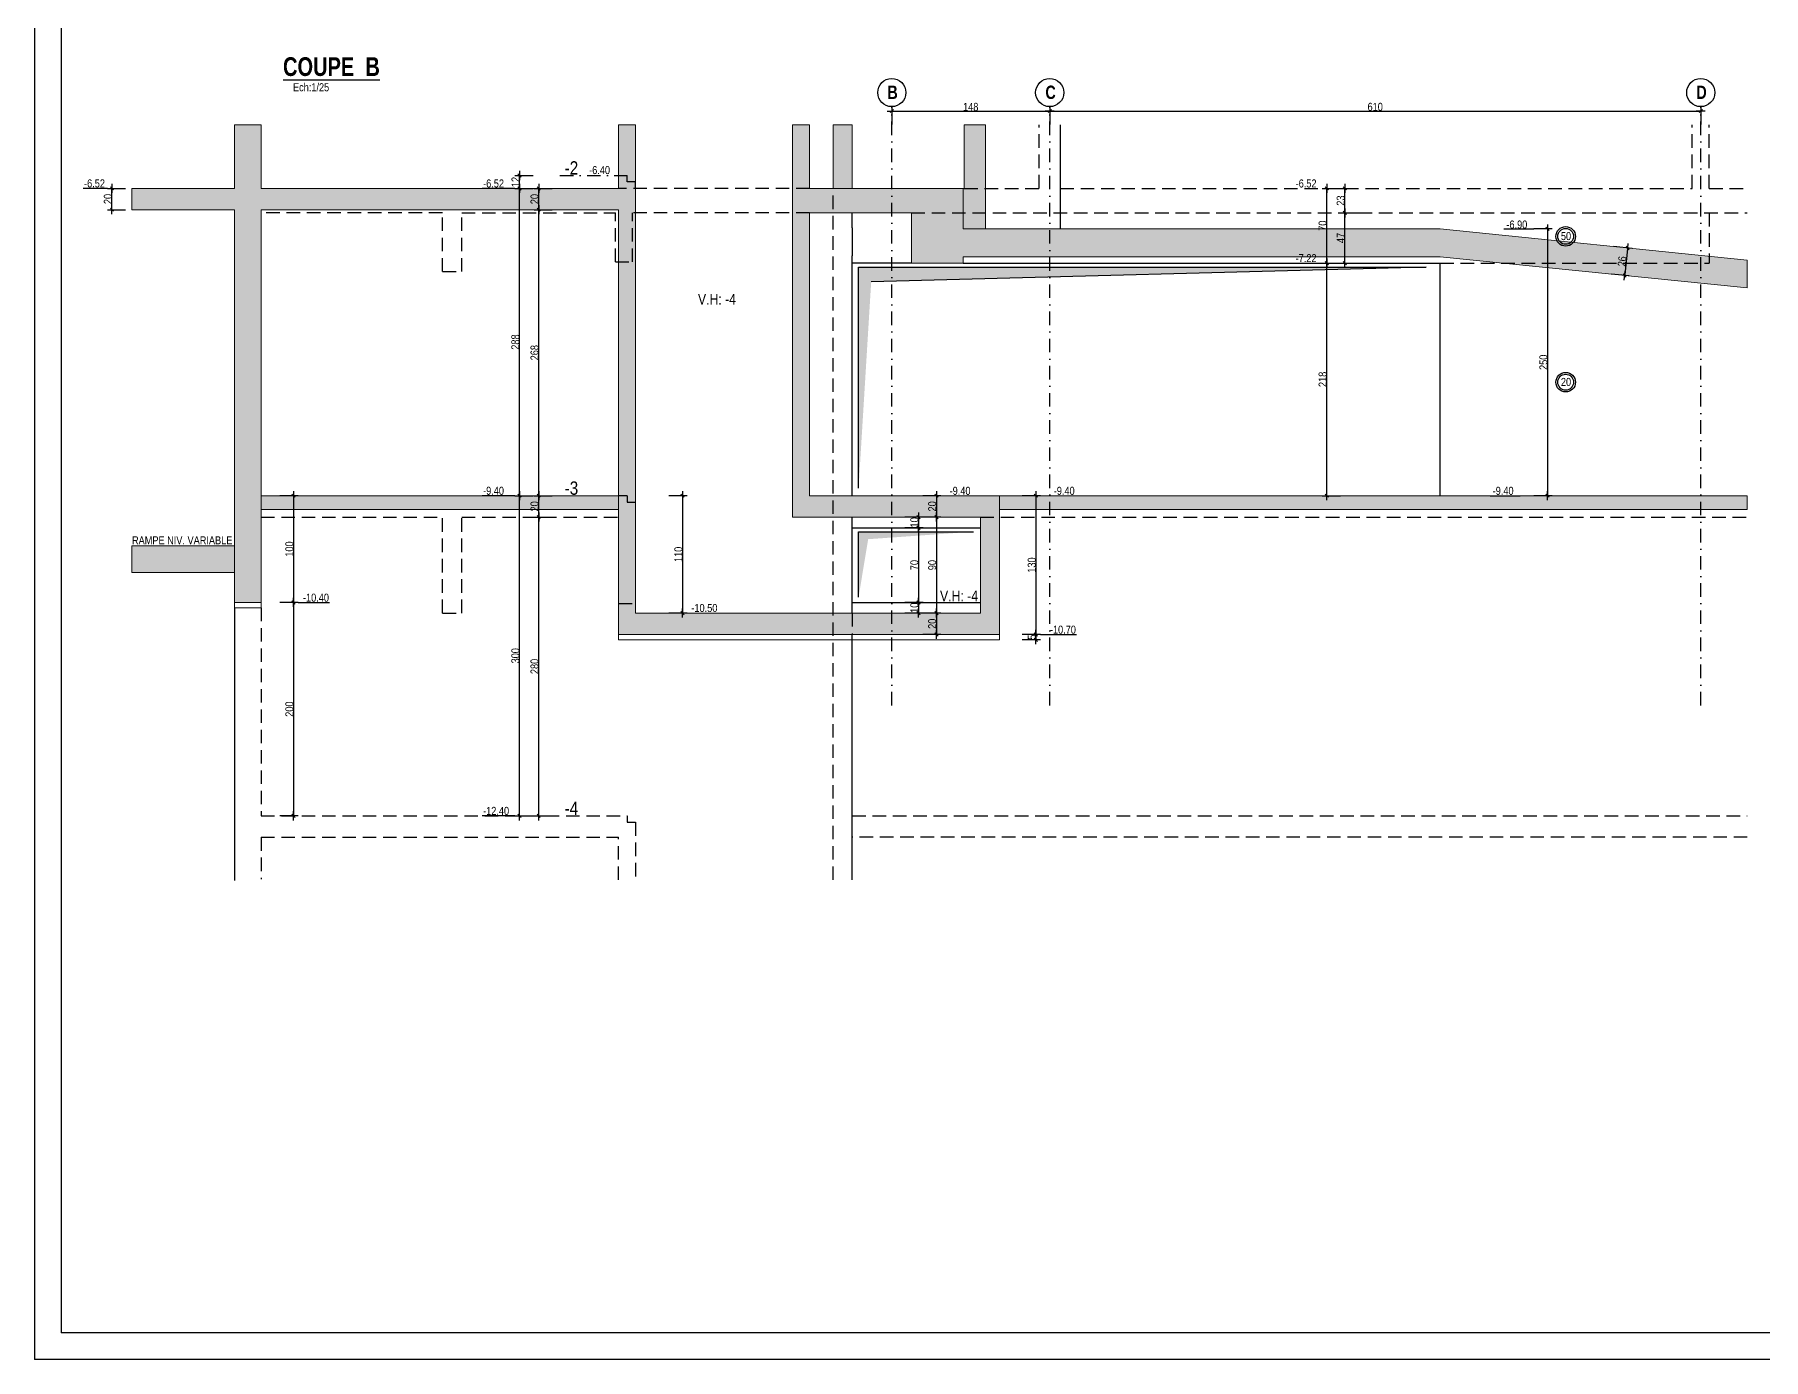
# Model space of a CAD drawing. Header units: metres. Extents: x 21407 to 29089, y -142450 to -138250.
# Drawn here: x 21407 to 24647, y -142450 to -139967 of the extents above; entities that cross this region are included whole.
import ezdxf
from ezdxf.enums import TextEntityAlignment as Align

# ---------------------------------------------------------------- set-up
doc = ezdxf.new("R2010")
doc.units = ezdxf.units.M
doc.header["$PDMODE"] = 65
doc.linetypes.add('CACHEx2', pattern=[19.05, 12.7, -6.35])
doc.linetypes.add('TIRETPTX2', pattern=[50.8, 25.4, -12.7, 0, -12.7])
for name, color, linetype in [('01-Cad  2', 1, 'Continuous'), ('01_cote_gen', 4, 'Continuous'), ('01_isolant ext', 2, 'TIRETPTX2'), ('01_linteaux', 3, 'Continuous'), ('01_murs_coup', 5, 'Continuous'), ('01_poch_BN', 9, 'Continuous'), ('01_poch_murs', 251, 'Continuous'), ('01_texte', 230, 'Continuous'), ('AA_COTES', 2, 'Continuous')]:
    doc.layers.add(name, color=color, linetype=linetype)
doc.styles.add('impact', font='impact.ttf')
doc.styles.add('STYLE2', font='ARIALN.TTF')
doc.dimstyles.new('JB25', dxfattribs={"dimscale": 0.1, "dimtxt": 150, "dimasz": 17, "dimexe": 0.1, "dimexo": 0.1, "dimgap": 0.09, "dimtad": 1, "dimdec": 1, "dimlfac": 0.5, "dimdsep": 46, "dimtxsty": 'STYLE2', "dimblk1": 'BOND_G', "dimblk2": 'BOND_D', "dimsah": 1, "dimcen": 1.5, "dimdle": 0.01, "dimse1": 1, "dimse2": 1, "dimclrd": 4, "dimclre": 2, "dimclrt": 5, "dimadec": 0, "dimazin": 0, "dimtfac": 2.333333, "dimtdec": 1, "dimtix": 1, "dimtmove": 2, "dimatfit": 3, "dimldrblk": 'BOND_G', "dimfxl": 1, "dimtolj": 1, "dimtzin": 0, "dimarcsym": 0})

# ---------------------------------------------------------------- blocks, each defined once
blk = doc.blocks.new('BOND_G')
at = {"layer": 'AA_COTES', "color": 0}
for p, q in [((5, 0), (-5, 0)), ((1.8, 1.8), (-1.8, -1.8)), ((0, -5), (0, 15))]:
    blk.add_line(p, q, dxfattribs=at)
blk = doc.blocks.new('BOND_D')
at = {"layer": 'AA_COTES', "color": 0}
for p, q in [((5, 0), (-5, 0)), ((-1.8, -1.8), (1.8, 1.8)), ((0, 5), (0, -15))]:
    blk.add_line(p, q, dxfattribs=at)
blk = doc.blocks.new('*D64')
at = {"layer": '01_cote_gen', "color": 4, "lineweight": -2, "transparency": 16777216}
blk.add_line((23828.9, -140829.6), (23828.9, -140397), dxfattribs=at)
at = {"layer": 'DEFPOINTS', "color": 0, "lineweight": 0, "transparency": 16777216}
for p in [(23828.9, -140395.3), (23868.6, -140395.3), (23854.1, -140831.3)]:
    blk.add_point(p, dxfattribs=at)
at = {"layer": '01_cote_gen', "color": 4, "lineweight": -2, "transparency": 16777216, "xscale": 1.7, "yscale": 1.7, "zscale": 1.7}
for name, p, rotation in [('BOND_D', (23828.9, -140395.3), 90), ('BOND_G', (23828.9, -140831.3), 270)]:
    blk.add_blockref(name, p, dxfattribs=dict(at, rotation=rotation))
at = {"layer": '01_cote_gen', "color": 5, "lineweight": 0, "transparency": 16777216, "insert": (23821.2, -140613.3), "char_height": 15, "attachment_point": 5, "rotation": 90, "style": 'STYLE2'}
blk.add_mtext('\\A1;218', dxfattribs=at)
blk = doc.blocks.new('*D65')
at = {"layer": '01_cote_gen', "color": 4, "lineweight": -2, "transparency": 16777216}
blk.add_line((23828.9, -140393.6), (23828.9, -140257), dxfattribs=at)
at = {"layer": 'DEFPOINTS', "color": 0, "lineweight": 0, "transparency": 16777216}
for p in [(23828.9, -140255.3), (23920.3, -140255.3), (23902.2, -140395.3)]:
    blk.add_point(p, dxfattribs=at)
at = {"layer": '01_cote_gen', "color": 4, "lineweight": -2, "transparency": 16777216, "xscale": 1.7, "yscale": 1.7, "zscale": 1.7}
for name, p, rotation in [('BOND_D', (23828.9, -140255.3), 90), ('BOND_G', (23828.9, -140395.3), 270)]:
    blk.add_blockref(name, p, dxfattribs=dict(at, rotation=rotation))
at = {"layer": '01_cote_gen', "color": 5, "lineweight": 0, "transparency": 16777216, "insert": (23821.2, -140325.3), "char_height": 15, "attachment_point": 5, "rotation": 90, "style": 'STYLE2'}
blk.add_mtext('\\A1;70', dxfattribs=at)
blk = doc.blocks.new('*D66')
at = {"layer": '01_cote_gen', "color": 4, "lineweight": -2, "transparency": 16777216}
blk.add_line((23862.7, -140393.6), (23862.7, -140303), dxfattribs=at)
at = {"layer": 'DEFPOINTS', "color": 0, "lineweight": 0, "transparency": 16777216}
for p in [(23862.7, -140301.3), (23881.8, -140301.3), (23881.8, -140395.3)]:
    blk.add_point(p, dxfattribs=at)
at = {"layer": '01_cote_gen', "color": 4, "lineweight": -2, "transparency": 16777216, "xscale": 1.7, "yscale": 1.7, "zscale": 1.7}
for name, p, rotation in [('BOND_D', (23862.7, -140301.3), 90), ('BOND_G', (23862.7, -140395.3), 270)]:
    blk.add_blockref(name, p, dxfattribs=dict(at, rotation=rotation))
at = {"layer": '01_cote_gen', "color": 5, "lineweight": 0, "transparency": 16777216, "insert": (23855.2, -140348.3), "char_height": 15, "attachment_point": 5, "rotation": 90, "style": 'STYLE2'}
blk.add_mtext('\\A1;47', dxfattribs=at)
blk = doc.blocks.new('*D67')
at = {"layer": '01_cote_gen', "color": 4, "lineweight": -2, "transparency": 16777216}
blk.add_line((23862.7, -140299.6), (23862.7, -140257), dxfattribs=at)
at = {"layer": 'DEFPOINTS', "color": 0, "lineweight": 0, "transparency": 16777216}
for p in [(23862.7, -140255.3), (23895.2, -140255.3), (23888.2, -140301.3)]:
    blk.add_point(p, dxfattribs=at)
at = {"layer": '01_cote_gen', "color": 4, "lineweight": -2, "transparency": 16777216, "xscale": 1.7, "yscale": 1.7, "zscale": 1.7}
for name, p, rotation in [('BOND_D', (23862.7, -140255.3), 90), ('BOND_G', (23862.7, -140301.3), 270)]:
    blk.add_blockref(name, p, dxfattribs=dict(at, rotation=rotation))
at = {"layer": '01_cote_gen', "color": 5, "lineweight": 0, "transparency": 16777216, "insert": (23855, -140278.3), "char_height": 15, "attachment_point": 5, "rotation": 90, "style": 'STYLE2'}
blk.add_mtext('\\A1;23', dxfattribs=at)
blk = doc.blocks.new('*D68')
at = {"layer": '01_cote_gen', "color": 4, "lineweight": -2, "transparency": 16777216}
blk.add_line((23015.4, -140110.4), (23308, -140110.4), dxfattribs=at)
at = {"layer": 'DEFPOINTS', "color": 0, "lineweight": 0, "transparency": 16777216}
for p in [(23013.7, -140108), (23309.7, -140108), (23309.7, -140110.4)]:
    blk.add_point(p, dxfattribs=at)
at = {"layer": '01_cote_gen', "color": 4, "lineweight": -2, "transparency": 16777216, "xscale": 1.7, "yscale": 1.7, "zscale": 1.7, "rotation": 180}
blk.add_blockref('BOND_G', (23013.7, -140110.4), dxfattribs=at)
at = {"layer": '01_cote_gen', "color": 4, "lineweight": -2, "transparency": 16777216, "xscale": 1.7, "yscale": 1.7, "zscale": 1.7}
blk.add_blockref('BOND_D', (23309.7, -140110.4), dxfattribs=at)
at = {"layer": '01_cote_gen', "color": 5, "lineweight": 0, "transparency": 16777216, "insert": (23161.7, -140102.7), "char_height": 15, "attachment_point": 5, "style": 'STYLE2'}
blk.add_mtext('\\A1;148', dxfattribs=at)
blk = doc.blocks.new('*D69')
at = {"layer": '01_cote_gen', "color": 4, "lineweight": -2, "transparency": 16777216}
blk.add_line((23311.4, -140110.4), (24528, -140110.4), dxfattribs=at)
at = {"layer": 'DEFPOINTS', "color": 0, "lineweight": 0, "transparency": 16777216}
for p in [(24529.7, -140110.4), (23309.7, -140135.9), (24529.7, -140187.6)]:
    blk.add_point(p, dxfattribs=at)
at = {"layer": '01_cote_gen', "color": 4, "lineweight": -2, "transparency": 16777216, "xscale": 1.7, "yscale": 1.7, "zscale": 1.7, "rotation": 180}
blk.add_blockref('BOND_G', (23309.7, -140110.4), dxfattribs=at)
at = {"layer": '01_cote_gen', "color": 4, "lineweight": -2, "transparency": 16777216, "xscale": 1.7, "yscale": 1.7, "zscale": 1.7}
blk.add_blockref('BOND_D', (24529.7, -140110.4), dxfattribs=at)
at = {"layer": '01_cote_gen', "color": 5, "lineweight": 0, "transparency": 16777216, "insert": (23919.7, -140102.7), "char_height": 15, "attachment_point": 5, "style": 'STYLE2'}
blk.add_mtext('\\A1;610', dxfattribs=at)
blk = doc.blocks.new('*D70')
at = {"layer": '01_cote_gen', "color": 4, "lineweight": -2, "transparency": 16777216}
blk.add_line((23097.3, -140833), (23097.3, -140869.6), dxfattribs=at)
at = {"layer": 'DEFPOINTS', "color": 0, "lineweight": 0, "transparency": 16777216}
for p in [(23121.2, -140831.3), (23097.3, -140871.3), (23121.2, -140871.3)]:
    blk.add_point(p, dxfattribs=at)
at = {"layer": '01_cote_gen', "color": 4, "lineweight": -2, "transparency": 16777216, "xscale": 1.7, "yscale": 1.7, "zscale": 1.7}
for name, p, rotation in [('BOND_G', (23097.3, -140831.3), 90), ('BOND_D', (23097.3, -140871.3), 270)]:
    blk.add_blockref(name, p, dxfattribs=dict(at, rotation=rotation))
at = {"layer": '01_cote_gen', "color": 5, "lineweight": 0, "transparency": 16777216, "insert": (23089.6, -140851.3), "char_height": 15, "attachment_point": 5, "rotation": 90, "style": 'STYLE2'}
blk.add_mtext('\\A1;20', dxfattribs=at)
blk = doc.blocks.new('*D71')
at = {"layer": '01_cote_gen', "color": 4, "lineweight": -2, "transparency": 16777216}
blk.add_line((23063.9, -140873), (23063.9, -140889.6), dxfattribs=at)
at = {"layer": 'DEFPOINTS', "color": 0, "lineweight": 0, "transparency": 16777216}
for p in [(23063.9, -140891.3), (23090.1, -140871.3), (23090.1, -140891.3)]:
    blk.add_point(p, dxfattribs=at)
at = {"layer": '01_cote_gen', "color": 4, "lineweight": -2, "transparency": 16777216, "xscale": 1.7, "yscale": 1.7, "zscale": 1.7}
for name, p, rotation in [('BOND_G', (23063.9, -140871.3), 90), ('BOND_D', (23063.9, -140891.3), 270)]:
    blk.add_blockref(name, p, dxfattribs=dict(at, rotation=rotation))
at = {"layer": '01_cote_gen', "color": 5, "lineweight": 0, "transparency": 16777216, "insert": (23056.2, -140881.3), "char_height": 15, "attachment_point": 5, "rotation": 90, "style": 'STYLE2'}
blk.add_mtext('\\A1;10', dxfattribs=at)
blk = doc.blocks.new('*D72')
at = {"layer": '01_cote_gen', "color": 4, "lineweight": -2, "transparency": 16777216}
blk.add_line((23063.9, -140893), (23063.9, -141029.6), dxfattribs=at)
at = {"layer": 'DEFPOINTS', "color": 0, "lineweight": 0, "transparency": 16777216}
for p in [(23095.1, -140891.3), (23063.9, -141031.3), (23102.9, -141031.3)]:
    blk.add_point(p, dxfattribs=at)
at = {"layer": '01_cote_gen', "color": 4, "lineweight": -2, "transparency": 16777216, "xscale": 1.7, "yscale": 1.7, "zscale": 1.7}
for name, p, rotation in [('BOND_G', (23063.9, -140891.3), 90), ('BOND_D', (23063.9, -141031.3), 270)]:
    blk.add_blockref(name, p, dxfattribs=dict(at, rotation=rotation))
at = {"layer": '01_cote_gen', "color": 5, "lineweight": 0, "transparency": 16777216, "insert": (23056.2, -140961.3), "char_height": 15, "attachment_point": 5, "rotation": 90, "style": 'STYLE2'}
blk.add_mtext('\\A1;70', dxfattribs=at)
blk = doc.blocks.new('*D73')
at = {"layer": '01_cote_gen', "color": 4, "lineweight": -2, "transparency": 16777216}
blk.add_line((23063.9, -141033), (23063.9, -141049.6), dxfattribs=at)
at = {"layer": 'DEFPOINTS', "color": 0, "lineweight": 0, "transparency": 16777216}
for p in [(23095.1, -141031.3), (23063.9, -141051.3), (23095.1, -141051.3)]:
    blk.add_point(p, dxfattribs=at)
at = {"layer": '01_cote_gen', "color": 4, "lineweight": -2, "transparency": 16777216, "xscale": 1.7, "yscale": 1.7, "zscale": 1.7}
for name, p, rotation in [('BOND_G', (23063.9, -141031.3), 90), ('BOND_D', (23063.9, -141051.3), 270)]:
    blk.add_blockref(name, p, dxfattribs=dict(at, rotation=rotation))
at = {"layer": '01_cote_gen', "color": 5, "lineweight": 0, "transparency": 16777216, "insert": (23056.2, -141041.3), "char_height": 15, "attachment_point": 5, "rotation": 90, "style": 'STYLE2'}
blk.add_mtext('\\A1;10', dxfattribs=at)
blk = doc.blocks.new('*D74')
at = {"layer": '01_cote_gen', "color": 4, "lineweight": -2, "transparency": 16777216}
blk.add_line((23097.3, -140873), (23097.3, -141049.6), dxfattribs=at)
at = {"layer": 'DEFPOINTS', "color": 0, "lineweight": 0, "transparency": 16777216}
for p in [(23127.4, -140871.3), (23097.3, -141051.3), (23117.3, -141051.3)]:
    blk.add_point(p, dxfattribs=at)
at = {"layer": '01_cote_gen', "color": 4, "lineweight": -2, "transparency": 16777216, "xscale": 1.7, "yscale": 1.7, "zscale": 1.7}
for name, p, rotation in [('BOND_G', (23097.3, -140871.3), 90), ('BOND_D', (23097.3, -141051.3), 270)]:
    blk.add_blockref(name, p, dxfattribs=dict(at, rotation=rotation))
at = {"layer": '01_cote_gen', "color": 5, "lineweight": 0, "transparency": 16777216, "insert": (23089.6, -140961.3), "char_height": 15, "attachment_point": 5, "rotation": 90, "style": 'STYLE2'}
blk.add_mtext('\\A1;90', dxfattribs=at)
blk = doc.blocks.new('*D75')
at = {"layer": '01_cote_gen', "color": 4, "lineweight": -2, "transparency": 16777216}
blk.add_line((23097.3, -141053), (23097.3, -141089.6), dxfattribs=at)
at = {"layer": 'DEFPOINTS', "color": 0, "lineweight": 0, "transparency": 16777216}
for p in [(23120.7, -141051.3), (23097.3, -141091.3), (23120.7, -141091.3)]:
    blk.add_point(p, dxfattribs=at)
at = {"layer": '01_cote_gen', "color": 4, "lineweight": -2, "transparency": 16777216, "xscale": 1.7, "yscale": 1.7, "zscale": 1.7}
for name, p, rotation in [('BOND_G', (23097.3, -141051.3), 90), ('BOND_D', (23097.3, -141091.3), 270)]:
    blk.add_blockref(name, p, dxfattribs=dict(at, rotation=rotation))
at = {"layer": '01_cote_gen', "color": 5, "lineweight": 0, "transparency": 16777216, "insert": (23089.6, -141071.3), "char_height": 15, "attachment_point": 5, "rotation": 90, "style": 'STYLE2'}
blk.add_mtext('\\A1;20', dxfattribs=at)
blk = doc.blocks.new('*D76')
at = {"layer": '01_cote_gen', "color": 4, "lineweight": -2, "transparency": 16777216}
blk.add_line((23283.7, -140833), (23283.7, -141089.6), dxfattribs=at)
at = {"layer": 'DEFPOINTS', "color": 0, "lineweight": 0, "transparency": 16777216}
for p in [(23262, -140831.3), (23215.7, -141091.3), (23283.7, -141091.3)]:
    blk.add_point(p, dxfattribs=at)
at = {"layer": '01_cote_gen', "color": 4, "lineweight": -2, "transparency": 16777216, "xscale": 1.7, "yscale": 1.7, "zscale": 1.7}
for name, p, rotation in [('BOND_G', (23283.7, -140831.3), 90), ('BOND_D', (23283.7, -141091.3), 270)]:
    blk.add_blockref(name, p, dxfattribs=dict(at, rotation=rotation))
at = {"layer": '01_cote_gen', "color": 5, "lineweight": 0, "transparency": 16777216, "insert": (23276.1, -140961.3), "char_height": 15, "attachment_point": 5, "rotation": 90, "style": 'STYLE2'}
blk.add_mtext('\\A1;130', dxfattribs=at)
blk = doc.blocks.new('*D77')
at = {"layer": '01_cote_gen', "color": 4, "lineweight": -2, "transparency": 16777216}
blk.add_line((23283.7, -141093), (23283.7, -141099.6), dxfattribs=at)
at = {"layer": 'DEFPOINTS', "color": 0, "lineweight": 0, "transparency": 16777216}
for p in [(23215.7, -141091.3), (23215.7, -141101.3), (23283.7, -141101.3)]:
    blk.add_point(p, dxfattribs=at)
at = {"layer": '01_cote_gen', "color": 4, "lineweight": -2, "transparency": 16777216, "xscale": 1.7, "yscale": 1.7, "zscale": 1.7}
for name, p, rotation in [('BOND_G', (23283.7, -141091.3), 90), ('BOND_D', (23283.7, -141101.3), 270)]:
    blk.add_blockref(name, p, dxfattribs=dict(at, rotation=rotation))
at = {"layer": '01_cote_gen', "color": 5, "lineweight": 0, "transparency": 16777216, "insert": (23276.1, -141096.3), "char_height": 15, "attachment_point": 5, "rotation": 90, "style": 'STYLE2'}
blk.add_mtext('\\A1;5', dxfattribs=at)
blk = doc.blocks.new('*D78')
at = {"layer": '01_cote_gen', "color": 4, "lineweight": -2, "transparency": 16777216}
blk.add_line((22352, -141429.6), (22352, -140873), dxfattribs=at)
at = {"layer": 'DEFPOINTS', "color": 0, "lineweight": 0, "transparency": 16777216}
for p in [(22352, -140871.3), (22391.7, -140871.3), (22391.7, -141431.3)]:
    blk.add_point(p, dxfattribs=at)
at = {"layer": '01_cote_gen', "color": 4, "lineweight": -2, "transparency": 16777216, "xscale": 1.7, "yscale": 1.7, "zscale": 1.7}
for name, p, rotation in [('BOND_D', (22352, -140871.3), 90), ('BOND_G', (22352, -141431.3), 270)]:
    blk.add_blockref(name, p, dxfattribs=dict(at, rotation=rotation))
at = {"layer": '01_cote_gen', "color": 5, "lineweight": 0, "transparency": 16777216, "insert": (22344.3, -141151.3), "char_height": 15, "attachment_point": 5, "rotation": 90, "style": 'STYLE2'}
blk.add_mtext('\\A1;280', dxfattribs=at)
blk = doc.blocks.new('*D79')
at = {"layer": '01_cote_gen', "color": 4, "lineweight": -2, "transparency": 16777216}
blk.add_line((22352, -140869.6), (22352, -140833), dxfattribs=at)
at = {"layer": 'DEFPOINTS', "color": 0, "lineweight": 0, "transparency": 16777216}
for p in [(22352, -140831.3), (22421.7, -140831.3), (22391.7, -140871.3)]:
    blk.add_point(p, dxfattribs=at)
at = {"layer": '01_cote_gen', "color": 4, "lineweight": -2, "transparency": 16777216, "xscale": 1.7, "yscale": 1.7, "zscale": 1.7}
for name, p, rotation in [('BOND_D', (22352, -140831.3), 90), ('BOND_G', (22352, -140871.3), 270)]:
    blk.add_blockref(name, p, dxfattribs=dict(at, rotation=rotation))
at = {"layer": '01_cote_gen', "color": 5, "lineweight": 0, "transparency": 16777216, "insert": (22344.3, -140851.3), "char_height": 15, "attachment_point": 5, "rotation": 90, "style": 'STYLE2'}
blk.add_mtext('\\A1;20', dxfattribs=at)
blk = doc.blocks.new('*D80')
at = {"layer": '01_cote_gen', "color": 4, "lineweight": -2, "transparency": 16777216}
blk.add_line((22316.1, -141429.6), (22316.1, -140833), dxfattribs=at)
at = {"layer": 'DEFPOINTS', "color": 0, "lineweight": 0, "transparency": 16777216}
for p in [(22316.1, -140831.3), (22419.7, -140831.3), (22419.7, -141431.3)]:
    blk.add_point(p, dxfattribs=at)
at = {"layer": '01_cote_gen', "color": 4, "lineweight": -2, "transparency": 16777216, "xscale": 1.7, "yscale": 1.7, "zscale": 1.7}
for name, p, rotation in [('BOND_D', (22316.1, -140831.3), 90), ('BOND_G', (22316.1, -141431.3), 270)]:
    blk.add_blockref(name, p, dxfattribs=dict(at, rotation=rotation))
at = {"layer": '01_cote_gen', "color": 5, "lineweight": 0, "transparency": 16777216, "insert": (22308.4, -141131.3), "char_height": 15, "attachment_point": 5, "rotation": 90, "style": 'STYLE2'}
blk.add_mtext('\\A1;300', dxfattribs=at)
blk = doc.blocks.new('*D81')
at = {"layer": '01_cote_gen', "color": 4, "lineweight": -2, "transparency": 16777216}
blk.add_line((22352, -140829.6), (22352, -140297), dxfattribs=at)
at = {"layer": 'DEFPOINTS', "color": 0, "lineweight": 0, "transparency": 16777216}
for p in [(22352, -140295.3), (22446.7, -140295.3), (22423.7, -140831.3)]:
    blk.add_point(p, dxfattribs=at)
at = {"layer": '01_cote_gen', "color": 4, "lineweight": -2, "transparency": 16777216, "xscale": 1.7, "yscale": 1.7, "zscale": 1.7}
for name, p, rotation in [('BOND_D', (22352, -140295.3), 90), ('BOND_G', (22352, -140831.3), 270)]:
    blk.add_blockref(name, p, dxfattribs=dict(at, rotation=rotation))
at = {"layer": '01_cote_gen', "color": 5, "lineweight": 0, "transparency": 16777216, "insert": (22344.3, -140563.3), "char_height": 15, "attachment_point": 5, "rotation": 90, "style": 'STYLE2'}
blk.add_mtext('\\A1;268', dxfattribs=at)
blk = doc.blocks.new('*D82')
at = {"layer": '01_cote_gen', "color": 4, "lineweight": -2, "transparency": 16777216}
blk.add_line((22352, -140293.6), (22352, -140257.1), dxfattribs=at)
at = {"layer": 'DEFPOINTS', "color": 0, "lineweight": 0, "transparency": 16777216}
for p in [(22352, -140255.4), (22419.6, -140255.4), (22419.7, -140295.3)]:
    blk.add_point(p, dxfattribs=at)
at = {"layer": '01_cote_gen', "color": 4, "lineweight": -2, "transparency": 16777216, "xscale": 1.7, "yscale": 1.7, "zscale": 1.7}
for name, p, rotation in [('BOND_D', (22352, -140255.4), 90), ('BOND_G', (22352, -140295.3), 270)]:
    blk.add_blockref(name, p, dxfattribs=dict(at, rotation=rotation))
at = {"layer": '01_cote_gen', "color": 5, "lineweight": 0, "transparency": 16777216, "insert": (22344.3, -140275.4), "char_height": 15, "attachment_point": 5, "rotation": 90, "style": 'STYLE2'}
blk.add_mtext('\\A1;20', dxfattribs=at)
blk = doc.blocks.new('*D83')
at = {"layer": '01_cote_gen', "color": 4, "lineweight": -2, "transparency": 16777216}
blk.add_line((22316.1, -140829.6), (22316.1, -140257.1), dxfattribs=at)
at = {"layer": 'DEFPOINTS', "color": 0, "lineweight": 0, "transparency": 16777216}
for p in [(22316.1, -140255.4), (22431.6, -140255.4), (22391.7, -140831.3)]:
    blk.add_point(p, dxfattribs=at)
at = {"layer": '01_cote_gen', "color": 4, "lineweight": -2, "transparency": 16777216, "xscale": 1.7, "yscale": 1.7, "zscale": 1.7}
for name, p, rotation in [('BOND_D', (22316.1, -140255.4), 90), ('BOND_G', (22316.1, -140831.3), 270)]:
    blk.add_blockref(name, p, dxfattribs=dict(at, rotation=rotation))
at = {"layer": '01_cote_gen', "color": 5, "lineweight": 0, "transparency": 16777216, "insert": (22308.4, -140543.4), "char_height": 15, "attachment_point": 5, "rotation": 90, "style": 'STYLE2'}
blk.add_mtext('\\A1;288', dxfattribs=at)
blk = doc.blocks.new('*D84')
at = {"layer": '01_cote_gen', "color": 4, "lineweight": -2, "transparency": 16777216}
blk.add_line((22316.1, -140253.7), (22316.1, -140233), dxfattribs=at)
at = {"layer": 'DEFPOINTS', "color": 0, "lineweight": 0, "transparency": 16777216}
for p in [(22316.1, -140231.3), (22407.9, -140231.3), (22407.9, -140255.4)]:
    blk.add_point(p, dxfattribs=at)
at = {"layer": '01_cote_gen', "color": 4, "lineweight": -2, "transparency": 16777216, "xscale": 1.7, "yscale": 1.7, "zscale": 1.7}
for name, p, rotation in [('BOND_D', (22316.1, -140231.3), 90), ('BOND_G', (22316.1, -140255.4), 270)]:
    blk.add_blockref(name, p, dxfattribs=dict(at, rotation=rotation))
at = {"layer": '01_cote_gen', "color": 5, "lineweight": 0, "transparency": 16777216, "insert": (22308.6, -140243.4), "char_height": 15, "attachment_point": 5, "rotation": 90, "style": 'STYLE2'}
blk.add_mtext('\\A1;12', dxfattribs=at)
blk = doc.blocks.new('*D21')
at = {"layer": '01_cote_gen', "color": 4, "lineweight": -2, "transparency": 16777216}
blk.add_line((21892.5, -140833), (21892.5, -141029.6), dxfattribs=at)
at = {"layer": 'DEFPOINTS', "color": 0, "lineweight": 0, "transparency": 16777216}
for p in [(21876.8, -140831.3), (21831.7, -141031.3), (21892.5, -141031.3)]:
    blk.add_point(p, dxfattribs=at)
at = {"layer": '01_cote_gen', "color": 4, "lineweight": -2, "transparency": 16777216, "xscale": 1.7, "yscale": 1.7, "zscale": 1.7}
for name, p, rotation in [('BOND_G', (21892.5, -140831.3), 90), ('BOND_D', (21892.5, -141031.3), 270)]:
    blk.add_blockref(name, p, dxfattribs=dict(at, rotation=rotation))
at = {"layer": '01_cote_gen', "color": 5, "lineweight": 0, "transparency": 16777216, "insert": (21884.9, -140931.3), "char_height": 15, "attachment_point": 5, "rotation": 90, "style": 'STYLE2'}
blk.add_mtext('\\A1;100', dxfattribs=at)
blk = doc.blocks.new('*D22')
at = {"layer": '01_cote_gen', "color": 4, "lineweight": -2, "transparency": 16777216}
blk.add_line((21892.5, -141033), (21892.5, -141429.6), dxfattribs=at)
at = {"layer": 'DEFPOINTS', "color": 0, "lineweight": 0, "transparency": 16777216}
for p in [(21867, -141031.3), (21892.5, -141431.3), (21900.6, -141431.3)]:
    blk.add_point(p, dxfattribs=at)
at = {"layer": '01_cote_gen', "color": 4, "lineweight": -2, "transparency": 16777216, "xscale": 1.7, "yscale": 1.7, "zscale": 1.7}
for name, p, rotation in [('BOND_G', (21892.5, -141031.3), 90), ('BOND_D', (21892.5, -141431.3), 270)]:
    blk.add_blockref(name, p, dxfattribs=dict(at, rotation=rotation))
at = {"layer": '01_cote_gen', "color": 5, "lineweight": 0, "transparency": 16777216, "insert": (21884.9, -141231.3), "char_height": 15, "attachment_point": 5, "rotation": 90, "style": 'STYLE2'}
blk.add_mtext('\\A1;200', dxfattribs=at)
blk = doc.blocks.new('*D30')
at = {"layer": '01_cote_gen', "color": 4, "lineweight": -2, "transparency": 16777216}
blk.add_line((21552.4, -140293.6), (21552.4, -140257), dxfattribs=at)
at = {"layer": 'DEFPOINTS', "color": 0, "lineweight": 0, "transparency": 16777216}
for p in [(21552.4, -140255.3), (21781.7, -140255.3), (21781.7, -140295.3)]:
    blk.add_point(p, dxfattribs=at)
at = {"layer": '01_cote_gen', "color": 4, "lineweight": -2, "transparency": 16777216, "xscale": 1.7, "yscale": 1.7, "zscale": 1.7}
for name, p, rotation in [('BOND_D', (21552.4, -140255.3), 90), ('BOND_G', (21552.4, -140295.3), 270)]:
    blk.add_blockref(name, p, dxfattribs=dict(at, rotation=rotation))
at = {"layer": '01_cote_gen', "color": 5, "lineweight": 0, "transparency": 16777216, "insert": (21544.7, -140275.3), "char_height": 15, "attachment_point": 5, "rotation": 90, "style": 'STYLE2'}
blk.add_mtext('\\A1;20', dxfattribs=at)
blk = doc.blocks.new('*D40')
at = {"layer": '01_cote_gen', "color": 4, "lineweight": -2, "transparency": 16777216}
blk.add_line((22621.5, -140833), (22621.5, -141049.6), dxfattribs=at)
at = {"layer": 'DEFPOINTS', "color": 0, "lineweight": 0, "transparency": 16777216}
for p in [(22468.9, -140831.3), (22569, -141051.3), (22621.5, -141051.3)]:
    blk.add_point(p, dxfattribs=at)
at = {"layer": '01_cote_gen', "color": 4, "lineweight": -2, "transparency": 16777216, "xscale": 1.7, "yscale": 1.7, "zscale": 1.7}
for name, p, rotation in [('BOND_G', (22621.5, -140831.3), 90), ('BOND_D', (22621.5, -141051.3), 270)]:
    blk.add_blockref(name, p, dxfattribs=dict(at, rotation=rotation))
at = {"layer": '01_cote_gen', "color": 5, "lineweight": 0, "transparency": 16777216, "insert": (22613.9, -140941.3), "char_height": 15, "attachment_point": 5, "rotation": 90, "style": 'STYLE2'}
blk.add_mtext('\\A1;110', dxfattribs=at)
blk = doc.blocks.new('*D4')
at = {"layer": '01_cote_gen', "color": 4, "lineweight": -2, "transparency": 16777216}
blk.add_line((24392.4, -140368.7), (24387.4, -140417), dxfattribs=at)
at = {"layer": 'DEFPOINTS', "color": 0, "lineweight": 0, "transparency": 16777216}
for p in [(24411.8, -140368.9), (24387.3, -140418.7), (24406.6, -140420.7)]:
    blk.add_point(p, dxfattribs=at)
at = {"layer": '01_cote_gen', "color": 4, "lineweight": -2, "transparency": 16777216, "xscale": 1.7, "yscale": 1.7, "zscale": 1.7}
for name, p, rotation in [('BOND_G', (24392.5, -140367), 84.19676195300264), ('BOND_D', (24387.3, -140418.7), 264.1967619530026)]:
    blk.add_blockref(name, p, dxfattribs=dict(at, rotation=rotation))
at = {"layer": '01_cote_gen', "color": 5, "lineweight": 0, "transparency": 16777216, "insert": (24382.3, -140392.1), "char_height": 15, "attachment_point": 5, "rotation": 84.1968, "style": 'STYLE2'}
blk.add_mtext('\\A1;26', dxfattribs=at)
blk = doc.blocks.new('*D5')
at = {"layer": '01_cote_gen', "color": 4, "lineweight": -2, "transparency": 16777216}
blk.add_line((24242.7, -140333), (24242.7, -140829.6), dxfattribs=at)
at = {"layer": 'DEFPOINTS', "color": 0, "lineweight": 0, "transparency": 16777216}
for p in [(24223.6, -140331.3), (24242.7, -140831.3), (24249, -140831.3)]:
    blk.add_point(p, dxfattribs=at)
at = {"layer": '01_cote_gen', "color": 4, "lineweight": -2, "transparency": 16777216, "xscale": 1.7, "yscale": 1.7, "zscale": 1.7}
for name, p, rotation in [('BOND_G', (24242.7, -140331.3), 90), ('BOND_D', (24242.7, -140831.3), 270)]:
    blk.add_blockref(name, p, dxfattribs=dict(at, rotation=rotation))
at = {"layer": '01_cote_gen', "color": 5, "lineweight": 0, "transparency": 16777216, "insert": (24235, -140581.3), "char_height": 15, "attachment_point": 5, "rotation": 90, "style": 'STYLE2'}
blk.add_mtext('\\A1;250', dxfattribs=at)

msp = doc.modelspace()

# ---------------------------------------------------------------- hatches: boundary and pattern name
at = {"layer": '01_poch_BN', "lineweight": 0}
h = msp.add_hatch(color=256, dxfattribs=at)
h.dxf.hatch_style = 1
h.paths.add_polyline_path([(22533.72, -140243.3), (22517.72, -140243.31), (22517.72, -140231.31), (22501.72, -140231.31), (22501.72, -140255.31), (21831.72, -140255.31), (21831.72, -140136.11), (21781.72, -140136.11), (21781.72, -140255.31), (21589.74, -140255.31), (21589.74, -140295.31), (21781.72, -140295.31), (21781.72, -141031.31), (21831.72, -141031.31), (21831.72, -140295.31), (22501.72, -140295.31), (22501.72, -141091.31), (23013.72, -141091.31), (23013.72, -141051.31), (22533.72, -141051.31)])
h.paths.add_polyline_path([(22533.72, -140136.11), (22501.72, -140136.11), (22501.72, -140231.31), (22517.72, -140231.31), (22517.72, -140243.31), (22533.72, -140243.3)], flags=17)
h.paths.add_polyline_path([(21781.72, -140925.27), (21589.74, -140925.35), (21589.76, -140975.35), (21781.72, -140975.27)], flags=17)
h.paths.add_polyline_path([(22501.72, -140831.31), (21831.72, -140831.31), (21831.72, -140857.31), (22501.72, -140857.31)], flags=17)
h.paths.add_polyline_path([(23013.72, -140831.31), (22859.72, -140831.31), (22859.72, -140301.31), (23013.72, -140301.31), (23013.72, -140255.31), (22859.72, -140255.31), (22859.72, -140136.11), (22827.72, -140136.11), (22827.72, -140871.31), (23013.72, -140871.31)], flags=17)
h.paths.add_polyline_path([(23215.72, -140831.31), (23013.72, -140831.31), (23013.72, -140871.31), (23179.72, -140871.31), (23179.72, -141051.31), (23013.72, -141051.31), (23013.72, -141091.31), (23215.72, -141091.31)])
h.paths.add_polyline_path([(22939.72, -140136.11), (22903.72, -140136.11), (22903.72, -140255.31), (22939.72, -140255.31)], flags=17)
h.paths.add_polyline_path([(23147.4, -140255.31), (23013.72, -140255.31), (23013.72, -140301.31), (23050.4, -140301.31), (23050.4, -140395.31), (23147.4, -140395.31), (23147.4, -140383.58), (23309.72, -140383.58), (23309.72, -140331.31), (23147.4, -140331.31)])
h.paths.add_polyline_path([(23189.53, -140255.31), (23189.53, -140136.11), (23149.53, -140136.11), (23149.53, -140255.31), (23147.4, -140255.31), (23147.4, -140331.31), (23189.53, -140331.31)])
h.paths.add_polyline_path([(24041.72, -140331.31), (23309.72, -140331.31), (23309.72, -140383.58), (24041.72, -140383.58), (24529.72, -140433.18), (24529.72, -140380.91)])
h.paths.add_polyline_path([(24616.94, -140389.77), (24529.72, -140380.91), (24529.72, -140433.18), (24616.94, -140442.04)])
h.paths.add_polyline_path([(24529.72, -140831.31), (23309.72, -140831.31), (23309.72, -140857.31), (24529.72, -140857.31)])
h.paths.add_polyline_path([(23309.72, -140831.31), (23215.72, -140831.31), (23215.72, -140857.31), (23309.72, -140857.31)])
h.paths.add_polyline_path([(24616.94, -140831.31), (24529.72, -140831.31), (24529.72, -140857.31), (24616.94, -140857.31)])

# ---------------------------------------------------------------- linework, layer by layer
at = {"layer": '01-Cad  2'}
for p, q in [((21407.31, -138249.98), (21407.31, -142449.98)), ((21457.31, -138299.98), (21457.31, -142399.98)), ((28038.6, -142399.98), (21457.31, -142399.98)), ((28038.6, -142449.98), (21407.31, -142449.98))]:
    msp.add_line(p, q, dxfattribs=at)
at = {"layer": '01_isolant ext'}
for p, q in [((23013.72, -141224.25), (23013.72, -140102.21)), ((23309.72, -141224.25), (23309.72, -140102.21)), ((24529.72, -141224.25), (24529.72, -140102.21)), ((22391.69, -140231.31), (22517.72, -140231.31)), ((22517.72, -140243.31), (22517.72, -140231.31)), ((22533.72, -140243.3), (22517.72, -140243.31)), ((22533.72, -140255.32), (22533.72, -140243.3))]:
    msp.add_line(p, q, dxfattribs=at)
at = {"layer": '01_linteaux', "linetype": 'CACHEx2', "ltscale": 2}
for p, q in [((23289.72, -140255.31), (23289.72, -140136.11)), ((24513.72, -140255.31), (24513.72, -140136.11)), ((24545.72, -140255.31), (24545.72, -140136.11)), ((22859.72, -140255.31), (22501.72, -140255.31)), ((22903.72, -141551.33), (22903.72, -140255.31)), ((23149.53, -140255.31), (23289.72, -140255.31)), ((23329.72, -140255.31), (24513.72, -140255.31)), ((24545.72, -140255.31), (24616.94, -140255.31)), ((22171.72, -140301.31), (21831.72, -140301.31)), ((22171.72, -140411.31), (22171.72, -140301.31)), ((22207.72, -140411.31), (22207.72, -140301.31)), ((22207.72, -140301.31), (22495.72, -140301.31)), ((22495.72, -140393.31), (22495.72, -140301.31)), ((22859.72, -140301.31), (22527.72, -140301.31)), ((22527.72, -140393.31), (22527.72, -140301.31)), ((23050.4, -140301.31), (24616.94, -140301.31)), ((24545.72, -140301.31), (24545.72, -140395.31)), ((22171.72, -140411.31), (22207.72, -140411.31)), ((22495.72, -140393.31), (22527.72, -140393.31)), ((24041.72, -140395.31), (24545.72, -140395.31)), ((22517.72, -140831.31), (22501.72, -140831.31)), ((22517.72, -140831.31), (22517.72, -140843.31)), ((22517.72, -140843.31), (22533.72, -140843.31)), ((21831.72, -140871.31), (22171.72, -140871.31)), ((22171.72, -141051.31), (22171.72, -140871.31)), ((22207.72, -140871.31), (22501.72, -140871.31)), ((22207.72, -141051.31), (22207.72, -140871.31)), ((23179.72, -140871.31), (24616.94, -140871.31)), ((21831.72, -141041.31), (21831.72, -141431.31)), ((22171.72, -141051.31), (22207.72, -141051.31)), ((22501.72, -141033.31), (22533.72, -141033.31)), ((22939.72, -141051.31), (22939.72, -141091.31)), ((21831.72, -141431.31), (22517.72, -141431.31)), ((22517.72, -141431.31), (22517.72, -141443.31)), ((22517.72, -141443.31), (22533.72, -141443.31)), ((22533.72, -141443.31), (22533.72, -141551.33)), ((22939.72, -141431.31), (24616.94, -141431.31)), ((21831.72, -141471.31), (22501.72, -141471.31)), ((21831.72, -141471.31), (21831.72, -141550.19)), ((22501.72, -141551.33), (22501.72, -141471.31)), ((24616.94, -141471.31), (22939.72, -141471.31))]:
    msp.add_line(p, q, dxfattribs=at)
at = {"layer": '01_linteaux'}
for p, q in [((23329.72, -140331.31), (23329.72, -140136.11)), ((22939.72, -140329.31), (22939.72, -140301.31)), ((22939.72, -140329.31), (22939.72, -140381.58)), ((22939.72, -140831.31), (22939.72, -140381.58)), ((23050.4, -140395.31), (22939.72, -140395.31)), ((23147.4, -140395.31), (24041.72, -140395.31)), ((24041.72, -140831.31), (24041.72, -140395.31)), ((22939.72, -141051.31), (22939.72, -140871.31)), ((22939.72, -140891.31), (23179.72, -140891.31)), ((22939.72, -141031.31), (23179.72, -141031.31)), ((21781.72, -141041.31), (21781.72, -141552.58)), ((22939.72, -141551.33), (22939.72, -141091.31))]:
    msp.add_line(p, q, dxfattribs=at)
at = {"layer": '01_murs_coup', "linetype": 'Continuous', "lineweight": 5}
for p, q in [((21781.72, -140255.31), (21781.72, -140136.11)), ((21831.72, -140255.86), (21831.72, -140136.11)), ((22501.72, -140255.31), (22501.72, -140136.11)), ((22533.72, -141051.31), (22533.72, -140136.11)), ((22827.72, -140871.31), (22827.72, -140136.11)), ((22859.72, -140255.31), (22859.72, -140136.11)), ((22903.72, -140255.31), (22903.72, -140136.11)), ((22939.72, -140255.31), (22939.72, -140136.11)), ((23149.53, -140255.31), (23149.53, -140136.11)), ((23189.53, -140255.31), (23189.53, -140136.11)), ((21781.72, -140255.31), (21589.74, -140255.31)), ((22501.72, -140255.31), (21831.72, -140255.31)), ((23149.53, -140255.31), (22859.72, -140255.31)), ((23147.4, -140331.31), (23147.4, -140255.31)), ((23189.53, -140331.31), (23189.53, -140255.31)), ((21781.72, -140295.31), (21589.74, -140295.31)), ((21781.72, -141041.31), (21781.72, -140295.31)), ((21831.72, -141041.31), (21831.72, -140295.31)), ((22501.72, -140295.31), (21831.72, -140295.31)), ((22501.72, -141101.31), (22501.72, -140295.31)), ((22859.72, -140831.31), (22859.72, -140301.31)), ((23050.4, -140301.31), (22859.72, -140301.31)), ((23050.4, -140395.31), (23050.4, -140301.31)), ((24041.72, -140331.31), (23147.4, -140331.31)), ((24616.94, -140389.77), (24041.72, -140331.31)), ((24041.72, -140383.58), (23147.4, -140383.58)), ((23147.4, -140395.31), (23147.4, -140383.58)), ((24616.94, -140442.04), (24041.72, -140383.58)), ((23050.4, -140395.31), (23147.4, -140395.31)), ((21831.72, -140831.31), (22501.72, -140831.31)), ((22859.72, -140831.31), (24616.94, -140831.31)), ((23215.72, -141101.31), (23215.72, -140831.31)), ((21831.72, -140857.31), (22501.72, -140857.31)), ((23215.72, -140857.31), (24616.94, -140857.31)), ((22827.72, -140871.31), (23179.72, -140871.31)), ((23179.72, -141051.31), (23179.72, -140871.31)), ((21781.72, -140925.27), (21589.74, -140925.35)), ((21781.72, -140975.27), (21589.74, -140975.35)), ((21831.72, -141031.31), (21781.72, -141031.31)), ((21831.72, -141041.31), (21781.72, -141041.31)), ((22533.72, -141051.31), (23179.72, -141051.31)), ((22501.72, -141091.31), (23215.72, -141091.31)), ((22501.72, -141101.31), (23215.72, -141101.31))]:
    msp.add_line(p, q, dxfattribs=at)
at = {"layer": '01_poch_BN', "lineweight": 0}
for p, q in [((21781.72, -140136.11), (21831.72, -140136.11)), ((22501.72, -140136.11), (22533.72, -140136.11)), ((22827.72, -140136.11), (22859.72, -140136.11)), ((22903.72, -140136.11), (22939.72, -140136.11)), ((23149.53, -140136.11), (23189.53, -140136.11)), ((21589.74, -140255.31), (21589.74, -140295.31)), ((24616.94, -140389.77), (24616.94, -140442.04)), ((24616.94, -140831.31), (24616.94, -140857.31)), ((21589.74, -140925.35), (21589.76, -140975.35))]:
    msp.add_line(p, q, dxfattribs=at)
at = {"layer": '01_poch_murs', "ltscale": 3}
for p, q in [((22951.48, -140817.22), (22951.48, -140402.81)), ((22951.48, -140402.81), (24015.27, -140402.81)), ((24015.27, -140402.81), (22975.12, -140430.66)), ((22951.48, -141021.74), (22951.48, -140898.81)), ((22951.48, -140898.81), (23166.96, -140898.81))]:
    msp.add_line(p, q, dxfattribs=at)
for points in [[(22951.48, -140817.22), (22951.48, -140402.81), (22975.12, -140430.66)], [(22951.48, -140402.81), (24015.27, -140402.81), (22975.12, -140430.66)], [(22951.48, -141021.74), (22951.48, -140898.81), (22969.48, -140912.81)], [(22951.48, -140898.81), (23166.96, -140898.81), (22969.48, -140912.81)]]:
    msp.add_solid(points, dxfattribs=at)
at = {"layer": '01_texte'}
for p, q in [((21543.87, -140255.31), (21498.24, -140255.31)), ((22307.61, -140255.41), (22246.04, -140255.41)), ((24160.49, -140331.31), (24217.19, -140331.31)), ((22307.61, -140831.31), (22246.04, -140831.31)), ((24134.88, -140831.31), (24191.57, -140831.31)), ((21901.03, -141031.31), (21959.94, -141031.31)), ((23292.23, -141091.31), (23359.68, -141091.31)), ((22307.61, -141431.31), (22246.04, -141431.31))]:
    msp.add_line(p, q, dxfattribs=at)
for centre, radius in [((23013.72, -140075.88), 26.34), ((23309.72, -140075.88), 26.34), ((24529.72, -140075.88), 26.34), ((24276.63, -140345.31), 18.3), ((24276.63, -140345.31), 14.89), ((24276.63, -140618.64), 18.3), ((24276.63, -140618.64), 14.89)]:
    msp.add_circle(centre, radius, dxfattribs=at)

# ---------------------------------------------------------------- texts
at = {"layer": '01_texte', "style": 'impact'}
msp.add_text('%%UCOUPE  B', height=35, rotation=0, dxfattribs=at).set_placement((21963.64, -140055.16), align=Align.BOTTOM_CENTER)
at = {"layer": '01_texte', "style": 'STYLE2'}
for s, height, p in [('Ech:1/25', 15, (21891.58, -140073.36)), ('-2', 25, (22400.65, -140229.55)), ('-6.40', 15, (22446.55, -140228.58)), ('-6.52', 15, (21500.04, -140253.55)), ('-6.52', 15, (22247.85, -140253.65)), ('-6.52', 15, (23770.57, -140253.65)), ('-6.90', 15, (24165.52, -140330.65)), ('50', 15, (24267.67, -140352.27)), ('-7.22', 15, (23770.57, -140393.65)), ('V.H: -4', 20, (22650.5, -140473.01)), ('20', 15, (24267.67, -140625.6)), ('-3', 25, (22400.65, -140829.55)), ('-9.40', 15, (22247.85, -140829.55)), ('-9.40', 15, (23122.11, -140829.65)), ('-9.40', 15, (23317.3, -140829.65)), ('-9.40', 15, (24139.82, -140829.65)), ('RAMPE NIV. VARIABLE', 15, (21589.9, -140922.44)), ('-10.40', 15, (21910.32, -141029.87)), ('V.H: -4', 20, (23104.13, -141029.17)), ('-10.50', 15, (22638.18, -141049.23)), ('-10.70', 15, (23310.06, -141089.87)), ('-12.40', 15, (22247.85, -141429.55)), ('-4', 25, (22400.65, -141429.55))]:
    msp.add_text(s, height=height, dxfattribs=at).set_placement(p)
at = {"layer": '01_texte', "style": 'impact'}
for s, p in [('B', (23005.62, -140087.79)), ('C', (23301.62, -140087.79)), ('D', (24521.62, -140087.79))]:
    msp.add_text(s, height=25, rotation=0, dxfattribs=at).set_placement(p)

# ---------------------------------------------------------------- dimensions: what is measured, and where the dimension line sits
at = {"layer": '01_cote_gen', "lineweight": 0}
for base, p1, p2, picture, middle in [((23309.72, -140110.36), (23013.72, -140108.02), (23309.72, -140108.02), '*D68', (23161.72, -140102.69)), ((24529.72, -140110.36), (23309.72, -140135.86), (24529.72, -140187.57), '*D69', (23919.72, -140102.69))]:
    dim = msp.add_linear_dim(base=base, p1=p1, p2=p2, dimstyle='JB25', dxfattribs=at)
    dim.commit()
    dim.dimension.update_dxf_attribs({"geometry": picture, "text_midpoint": middle})
for base, p1, p2, picture, middle in [((22316.1126, -140231.3114), (22407.8639, -140255.4096), (22407.8639, -140231.3114), '*D84', (22308.5729, -140243.3605)), ((21552.37, -140255.31), (21781.72, -140295.3), (21781.72, -140255.31), '*D30', (21544.7, -140275.31)), ((22316.11, -140255.39), (22391.69, -140831.31), (22431.61, -140255.39), '*D83', (22308.44, -140543.35)), ((22351.96, -140255.4), (22419.67, -140295.31), (22419.64, -140255.4), '*D82', (22344.29, -140275.36)), ((23828.9, -140255.31), (23902.23, -140395.31), (23920.26, -140255.31), '*D65', (23821.23, -140325.31)), ((23862.71, -140255.31), (23888.21, -140301.31), (23895.19, -140255.31), '*D67', (23855.04, -140278.31)), ((22351.96, -140295.31), (22423.66, -140831.31), (22446.71, -140295.31), '*D81', (22344.29, -140563.31)), ((23862.71, -140301.31), (23881.79, -140395.31), (23881.79, -140301.31), '*D66', (23855.2, -140348.31)), ((24242.69, -140831.31), (24223.59, -140331.31), (24249.05, -140831.31), '*D5', (24235.02, -140581.31)), ((23828.9, -140395.31), (23854.14, -140831.31), (23868.57, -140395.31), '*D64', (23821.23, -140613.31)), ((21892.53, -141031.31), (21876.78, -140831.31), (21831.72, -141031.31), '*D21', (21884.86, -140931.31)), ((22316.11, -140831.31), (22419.67, -141431.31), (22419.67, -140831.31), '*D80', (22308.44, -141131.31)), ((22351.96, -140831.31), (22391.69, -140871.31), (22421.66, -140831.31), '*D79', (22344.29, -140851.31)), ((22621.54, -141051.31), (22468.86, -140831.31), (22568.96, -141051.31), '*D40', (22613.88, -140941.31)), ((23097.29, -140871.31), (23121.24, -140831.31), (23121.24, -140871.31), '*D70', (23089.62, -140851.31)), ((23283.73, -141091.31), (23262.03, -140831.31), (23215.72, -141091.31), '*D76', (23276.06, -140961.31)), ((22351.96, -140871.31), (22391.69, -141431.31), (22391.69, -140871.31), '*D78', (22344.29, -141151.31)), ((23063.9, -140891.31), (23090.08, -140871.31), (23090.08, -140891.31), '*D71', (23056.24, -140881.31)), ((23097.29, -141051.31), (23127.37, -140871.31), (23117.35, -141051.31), '*D74', (23089.62, -140961.31)), ((23063.9, -141031.31), (23095.09, -140891.31), (23102.88, -141031.31), '*D72', (23056.24, -140961.31)), ((21892.53, -141431.31), (21867.03, -141031.31), (21900.59, -141431.31), '*D22', (21884.86, -141231.31)), ((23063.9, -141051.31), (23095.09, -141031.31), (23095.09, -141051.31), '*D73', (23056.24, -141041.31)), ((23097.29, -141091.31), (23120.69, -141051.31), (23120.69, -141091.31), '*D75', (23089.62, -141071.31)), ((23283.73, -141101.31), (23215.72, -141091.31), (23215.72, -141101.31), '*D77', (23276.1, -141096.31))]:
    dim = msp.add_linear_dim(base=base, p1=p1, p2=p2, angle=90, dimstyle='JB25', dxfattribs=at)
    dim.commit()
    dim.dimension.update_dxf_attribs({"geometry": picture, "text_midpoint": middle})
dim = msp.add_aligned_dim(p1=(24411.85, -140368.93), p2=(24406.59, -140420.66), distance=-19.42, dimstyle='JB25', dxfattribs=at)
dim.commit()
dim.dimension.update_dxf_attribs({"geometry": '*D4', "text_midpoint": (24382.27, -140392.06)})

doc.saveas('drawing.dxf')
